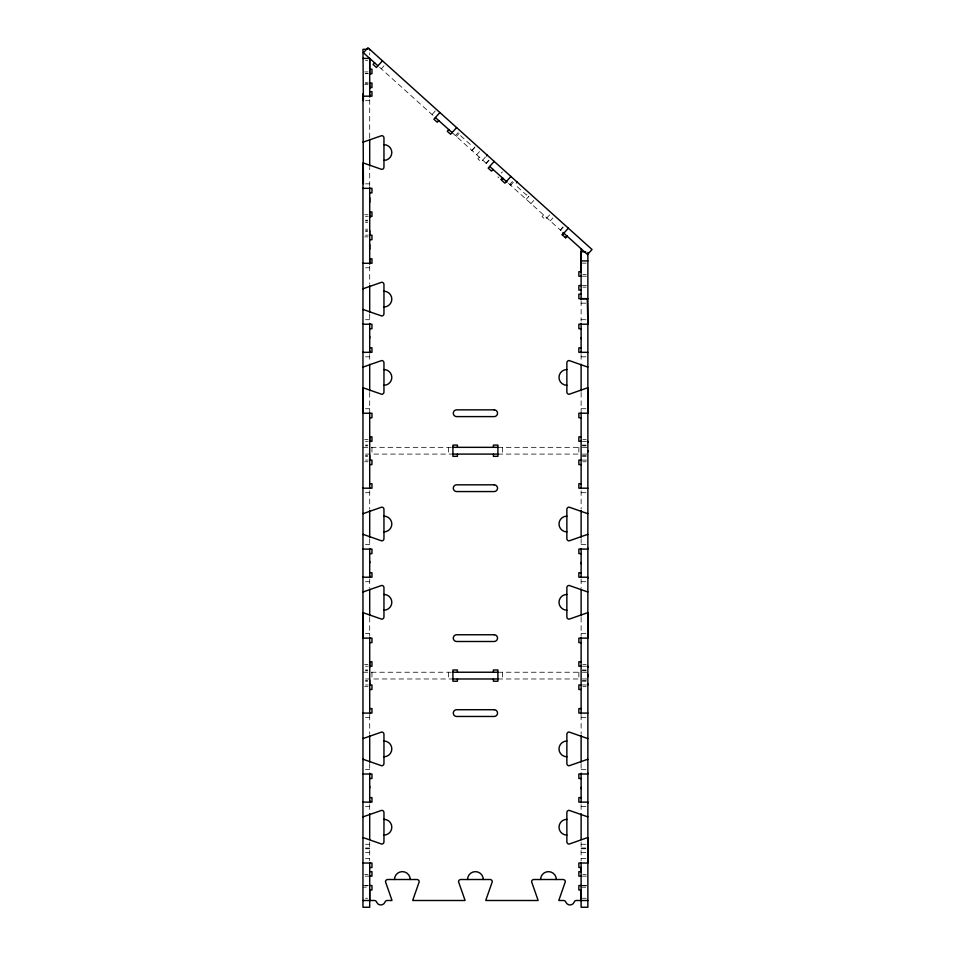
<?xml version="1.0" encoding="UTF-8"?>
<svg xmlns="http://www.w3.org/2000/svg" width="955" height="955" viewBox="0 0 955 955"><rect width="100%" height="100%" fill="white"/><g stroke="black" fill="none" stroke-linecap="round" stroke-linejoin="round"><path stroke-width="0.72" stroke-dasharray="4.78 3.58" d="M369.704 186.368L369.704 167.507M369.704 137.806L369.704 98.998M381.296 68.832L383.994 65.823M432.054 114.54L435.659 110.529M455.451 135.61L458.161 132.602M456.323 136.398L459.104 133.449M471.913 150.424L475.518 146.413M471.985 150.496L474.683 147.488M476.688 154.734L479.506 151.594M479.35 157.133L477.846 158.805L481.189 161.813L485.403 157.133M486.035 163.15L488.745 160.142M486.346 163.424L489.056 160.416M501.291 173.094L502.414 171.84M509.743 184.494L512.453 181.486M513.324 182.274L510.615 185.282L513.396 182.333M526.969 194.617L526.551 195.083L515.258 184.924M526.205 199.309L528.915 196.3L526.277 199.38M530.98 203.618L533.797 200.478M543.538 214.935L542.034 216.606L545.377 219.614L549.591 214.935M550.223 220.951L552.933 217.943M560.251 229.976L562.961 226.968M560.501 230.203L563.211 227.195M362.96 887.195L366.338 887.1M581.118 887.195L587.862 887.195M365.49 60.654L367.603 60.654M364.655 71.912L368.021 71.912M365.49 73.595L367.603 73.595M365.216 73.69L367.46 73.69M365.49 82.966L367.603 82.966M365.216 83.061L367.46 83.061M364.655 84.649L368.021 84.649M365.49 100.681L369.704 100.681M365.49 183.838L369.704 183.838M364.655 214.756L368.021 214.756M365.49 216.451L367.603 216.451M365.49 220.199L367.603 220.199M365.49 220.939L367.603 220.939M365.49 222.443L367.603 222.443M365.49 229.188L367.603 229.188M365.49 230.692L367.603 230.692M365.49 231.444L367.603 231.444M365.49 235.193L367.603 235.193M364.655 236.876L368.021 236.876M582.371 263.15L586.167 263.15M365.49 267.794L369.704 267.794M582.801 274.407L586.167 274.407M582.371 276.186L586.513 276.186M582.371 285.557L586.513 285.557M582.801 287.145L586.167 287.145M581.118 303.177L586.167 303.177M365.49 319.71L369.704 319.71M581.118 319.71L586.167 319.71M365.49 356.812L369.704 356.812M581.118 356.812L586.167 356.812M365.49 408.728L369.704 408.728M581.118 408.728L586.167 408.728M364.655 439.658L368.021 439.658M582.801 439.658L586.167 439.658M365.49 441.341L367.603 441.341M582.371 441.341L586.513 441.341M365.49 445.09L367.603 445.09M582.371 445.09L586.167 445.09M365.49 445.842L367.603 445.842M582.371 445.842L586.167 445.842M362.96 447.334L452.921 447.334M497.901 447.334L579.625 447.334M582.371 447.334L587.862 447.334M365.49 454.091L452.921 454.091M497.901 454.091L579.625 454.091M582.371 454.091L587.862 454.091M365.49 455.583L367.603 455.583M582.371 455.583L586.167 455.583M365.49 456.335L367.603 456.335M582.371 456.335L586.167 456.335M365.49 460.083L367.603 460.083M582.371 460.083L586.513 460.083M364.655 461.766L368.021 461.766M582.801 461.766L586.167 461.766M365.49 492.696L369.704 492.696M581.118 492.696L586.167 492.696M365.49 544.601L369.704 544.601M581.118 544.601L586.167 544.601M365.49 581.714L369.704 581.714M581.118 581.714L586.167 581.714M365.49 633.631L369.704 633.631M581.118 633.631L586.167 633.631M364.655 664.549L368.021 664.549M582.801 664.549L586.167 664.549M365.49 666.232L367.603 666.232M582.371 666.232L586.513 666.232M365.49 669.98L367.603 669.98M582.371 669.98L586.167 669.98M365.49 670.732L367.603 670.732M582.371 670.732L586.167 670.732M362.96 672.236L452.921 672.236M497.901 672.236L579.625 672.236M582.371 672.236L587.862 672.236M365.49 678.981L452.921 678.981M497.901 678.981L579.625 678.981M582.371 678.981L587.862 678.981M365.49 680.485L367.603 680.485M582.371 680.485L586.167 680.485M365.49 681.225L367.603 681.225M582.371 681.225L586.167 681.225M365.49 684.974L367.603 684.974M582.371 684.974L586.513 684.974M364.655 686.669L368.021 686.669M582.801 686.669L586.167 686.669M365.49 717.587L369.704 717.587M581.118 717.587L586.167 717.587M365.49 769.503L369.704 769.503M581.118 769.503L586.167 769.503M365.49 806.605L369.704 806.605M581.118 806.605L586.167 806.605M365.49 844.28L369.704 844.28M581.118 844.28L586.167 844.28M365.49 848.028L369.704 848.028M581.118 848.028L586.167 848.028M365.49 848.78L369.704 848.78M581.118 848.78L586.167 848.78M365.49 852.529L369.704 852.529M581.118 852.529L586.167 852.529M365.49 858.521L369.704 858.521M581.118 858.521L586.167 858.521M364.655 874.458L368.021 874.458M582.801 874.458L586.167 874.458M365.216 876.141L368.344 876.141M582.371 876.141L586.513 876.141M362.96 885.512L368.344 885.512M582.478 885.512L586.513 885.512M365.49 885.786L367.603 885.786M582.371 885.786L586.167 885.786M365.49 898.249L367.603 898.249M582.371 898.249L586.167 898.249M460.561 135.67L472.259 146.199M379.624 67.328L433.737 116.068M451.548 132.1L487.921 164.845M508.49 183.36L561.134 230.764M497.901 176.854L498.952 177.797M581.118 300.932L581.118 321.119M581.118 354.568L581.118 362.745M581.118 392.421L581.118 411.82M581.118 490.727L581.118 509.003M581.118 538.668L581.118 546.857M581.118 578.897L581.118 587.647M581.118 617.312L581.118 636.161M581.118 715.056L581.118 733.906M581.118 763.57L581.118 771.186M581.118 804.647L581.118 811.32M581.118 841.928L581.118 860.777M578.861 447.334L578.861 454.091M578.861 672.236L578.861 678.981M502.402 447.334L502.402 454.091M502.402 672.236L502.402 678.981M448.42 447.334L448.42 454.091M448.42 672.236L448.42 678.981M371.961 447.334L371.961 454.091M371.961 672.236L371.961 678.981M369.704 52.847L369.704 54.984M369.704 266.111L369.704 284.113M369.704 313.777L369.704 321.119M369.704 354.568L369.704 362.745M369.704 392.421L369.704 411.82M369.704 490.727L369.704 509.003M369.704 538.668L369.704 546.857M369.704 578.897L369.704 587.647M369.704 617.312L369.704 636.161M369.704 715.056L369.704 733.906M369.704 763.57L369.704 771.186M369.704 804.647L369.704 811.32M369.704 841.928L369.704 860.777"/><path stroke-width="1.43" d="M362.96 93.817L363.389 183.838M369.704 685.129L369.704 680.294M369.704 667.414L369.704 661.552M369.704 575.459L369.704 577.214L369.704 548.54M369.704 563.163L369.704 561.397M369.704 455.392L369.704 460.238M369.704 436.65L369.704 441.186M369.704 352.323L369.704 350.569M369.704 338.261L369.704 336.506M369.704 263.293L369.704 258.614M369.704 249.243L369.704 244.552M369.704 230.501L369.704 235.336M369.704 217.621L369.704 211.759M369.704 202.388L369.704 197.709M369.704 166.015L369.704 139.287M369.704 96.18L369.704 93.817M369.704 88.29L369.704 83.049M369.704 74.013L369.704 69.56M362.96 58.41L369.704 58.41L369.704 69.19L371.961 69.19L371.961 73.69L369.143 73.69M369.704 802.116L369.704 800.35M369.704 788.054L369.704 786.299M369.704 684.974L369.704 683.804M581.118 900.505L581.118 890.012L578.861 890.012L578.861 885.512L581.129 885.512M581.118 787.457L581.118 788.651M581.118 562.567L581.118 563.76M581.118 337.664L581.118 338.858M581.118 248.754L581.118 271.697L578.861 271.697L578.861 276.186L581.118 276.186M587.862 773.084L587.862 774.004L578.861 774.004L578.861 778.492L581.118 778.492M587.862 676.785L587.862 674.433M587.862 667.414L587.862 666.232M587.862 548.182L587.862 549.101L578.861 549.101L578.861 553.602L581.118 553.602M587.862 451.882L587.862 450.712M587.862 442.511L587.862 441.341M587.301 298.676L587.862 324.211L578.861 324.211L578.861 328.711L581.118 328.711M374.599 62.815L373.095 64.486L376.437 67.495L382.466 60.81M439.909 112.535L433.892 119.22L437.235 122.228L438.739 120.557M448.766 129.594L447.262 131.265L450.605 134.273L456.621 127.588M486.453 155.963L487.205 155.128M494.201 161.419L488.184 168.104L491.527 171.112L493.031 169.441M502.748 178.203L500.826 179.492M503.058 178.478L501.554 180.149L504.897 183.157L510.913 176.472M516.404 182.835L517.109 182.047M563.975 232.566L562.089 234.655L565.682 237.891L567.186 236.219M562.34 234.882L568.356 228.197M565.432 237.664L566.936 235.992M367.186 49.302L362.96 49.302L363.389 100.681M369.287 49.302L369.704 50.006M369.143 83.061L371.961 83.061L371.961 87.562L369.704 87.562M369.704 91.68L371.961 91.68L371.961 96.18L362.96 96.18M362.96 188.338L371.961 188.338L371.961 192.826L369.704 192.826M369.704 211.95L371.961 211.95L371.961 216.451L369.287 216.451M369.287 235.193L371.961 235.193L371.961 239.681L369.704 239.681M585.749 251.798L581.118 251.798L581.118 299.524M369.704 258.805L371.961 258.805L371.961 263.293L362.96 263.293M581.118 260.906L587.862 260.906M581.118 285.557L578.861 285.557L578.861 290.057L581.118 290.057M581.118 294.176L578.861 294.188L578.861 298.676L587.862 298.676M581.679 298.676L580.545 298.676M583.362 298.676L582.24 298.676M585.045 298.676L583.923 298.676M586.74 298.676L585.606 298.676M362.96 324.211L371.961 324.211L371.961 328.711L369.704 328.711M369.704 347.823L371.961 347.823L371.961 352.323L362.96 352.323M581.118 347.823L578.861 347.823L578.861 352.323L587.862 352.323M369.704 417.729L371.961 417.729L371.961 413.229L362.96 413.229L362.96 387.849A2.244 2.244 0 0 1 363.604 387.945L381.702 394.284A2.244 2.244 0 0 0 383.958 392.039L383.958 362.793A2.244 2.244 0 0 0 381.702 360.548L363.604 366.887A2.244 2.244 0 0 1 362.96 366.983M581.118 417.729L578.861 417.729L578.861 413.229L587.862 413.229L587.862 387.849A2.244 2.244 0 0 0 587.218 387.945L569.12 394.284A2.244 2.244 0 0 1 566.864 392.039L566.864 362.793A2.244 2.244 0 0 1 569.12 360.548L587.218 366.887A2.244 2.244 0 0 0 587.862 366.983M369.704 436.841L371.961 436.841L371.961 441.341L369.287 441.341M581.118 436.841L578.861 436.841L578.861 441.341L581.118 441.341M452.921 447.334L497.901 447.334M452.921 454.091L497.901 454.091M369.287 460.083L371.961 460.083L371.961 464.584L369.704 464.584M581.118 460.083L578.861 460.083L578.861 464.584L581.118 464.584M369.704 483.696L371.961 483.696L371.961 488.196L362.96 488.196M581.118 483.696L578.861 483.696L578.861 488.196L587.862 488.196M362.96 549.101L371.961 549.101L371.961 553.602L369.704 553.602M369.704 572.714L371.961 572.714L371.961 577.214L362.96 577.214M581.118 572.714L578.861 572.714L578.861 577.214L587.862 577.214L587.862 578.133M369.704 642.62L371.961 642.62L371.961 638.119L362.96 638.119L362.96 612.752A2.244 2.244 0 0 1 363.604 612.847L381.702 619.174A2.244 2.244 0 0 0 383.958 616.93L383.958 587.695A2.244 2.244 0 0 0 381.702 585.439L363.604 591.778A2.244 2.244 0 0 1 362.96 591.873M581.118 642.62L578.861 642.62L578.861 638.119L587.862 638.119L587.862 612.752A2.244 2.244 0 0 0 587.218 612.847L569.12 619.174A2.244 2.244 0 0 1 566.864 616.93L566.864 587.695A2.244 2.244 0 0 1 569.12 585.439L587.218 591.778A2.244 2.244 0 0 0 587.862 591.873M369.704 661.743L371.961 661.743L371.961 666.232L369.287 666.232M581.118 661.743L578.861 661.743L578.861 666.232L581.118 666.232M452.921 672.236L497.901 672.236M452.921 678.981L497.901 678.981M369.287 684.974L371.961 684.974L371.961 689.474L369.704 689.474M581.118 684.974L578.861 684.974L578.861 689.474L581.118 689.474M369.704 708.598L371.961 708.598L371.961 713.087L362.96 713.087M581.118 708.598L578.861 708.598L578.861 713.087L587.862 713.087M362.96 774.004L371.961 774.004L371.961 778.492L369.704 778.492M369.704 797.616L371.961 797.616L371.961 802.116L362.96 802.116M581.118 797.616L578.861 797.616L578.861 802.116L587.862 802.116L587.862 803.024M362.96 863.022L371.961 863.022L371.961 867.522L369.704 867.522M369.704 871.64L371.961 871.64L371.961 876.141L369.143 876.141M581.129 876.141L578.861 876.141L578.861 871.64L581.118 871.64L581.118 867.522L578.861 867.522L578.861 863.022L587.862 863.022L587.862 837.642A2.244 2.244 0 0 0 587.218 837.738L569.12 844.077A2.244 2.244 0 0 1 566.864 841.821L566.864 812.586A2.244 2.244 0 0 1 569.12 810.341L587.218 816.668A2.244 2.244 0 0 0 587.862 816.764M369.143 885.512L371.961 885.512L371.961 890.012L369.704 890.012L369.704 900.505L369.704 862.52M362.96 900.505L374.456 900.505A2.244 2.244 0 0 1 376.568 901.998A4.5 4.5 0 0 0 385.056 901.998A2.244 2.244 0 0 1 387.169 900.505L391.92 900.505A2.244 2.244 0 0 0 391.825 899.861L385.486 881.763A2.244 2.244 0 0 1 387.742 879.507L416.977 879.507A2.244 2.244 0 0 1 419.221 881.763L412.894 899.861A2.244 2.244 0 0 0 412.799 900.505L464.978 900.505A2.244 2.244 0 0 0 464.882 899.861L458.543 881.763A2.244 2.244 0 0 1 460.788 879.507L490.034 879.507A2.244 2.244 0 0 1 492.279 881.763L485.94 899.861A2.244 2.244 0 0 0 485.844 900.505L538.023 900.505A2.244 2.244 0 0 0 537.928 899.861L531.601 881.763A2.244 2.244 0 0 1 533.845 879.507L563.08 879.507A2.244 2.244 0 0 1 565.336 881.763L558.997 899.861A2.244 2.244 0 0 0 558.902 900.505L563.641 900.505A2.244 2.244 0 0 1 565.766 901.998A4.5 4.5 0 0 0 574.253 901.998A2.244 2.244 0 0 1 576.366 900.505L587.862 900.505M377.953 65.823L363.437 52.764L367.962 47.75L592.04 249.518L587.516 254.531L563.008 232.459M435.396 117.549L452.24 132.709M489.688 166.433L506.998 182.023M587.862 252.502L587.862 907.25L581.118 907.25L581.118 862.52M587.862 683.804L587.862 684.974M581.118 323.363L581.118 352.884M581.118 364.237L581.118 390.929M581.118 412.954L581.118 488.471M581.118 510.495L581.118 537.188M581.118 548.54L581.118 577.214M581.118 589.128L581.118 615.832M581.118 637.558L581.118 713.934M581.118 735.386L581.118 762.09M581.118 773.156L581.118 802.678M581.118 813.672L581.118 839.576M493.401 447.334L493.401 445.09L497.901 445.09L497.901 456.335L493.401 456.335L493.401 454.091M493.401 672.236L493.401 669.98L497.901 669.98L497.901 681.225L493.401 681.225L493.401 678.981M457.421 447.334L457.421 445.09L452.921 445.09L452.921 456.335L457.421 456.335L457.421 454.091M457.421 672.236L457.421 669.98L452.921 669.98L452.921 681.225L457.421 681.225L457.421 678.981M369.704 58.41L369.704 97.028M369.704 187.777L369.704 264.141M369.704 285.593L369.704 312.297M369.704 323.363L369.704 352.884M369.704 364.237L369.704 390.929M369.704 412.954L369.704 488.471M369.704 510.495L369.704 537.188M369.704 589.128L369.704 615.832M369.704 637.558L369.704 713.934M369.704 735.386L369.704 762.09M369.704 773.156L369.704 802.678M369.704 813.672L369.704 839.576M369.704 900.076L369.704 907.25L362.96 907.25L362.96 162.959A2.244 2.244 0 0 1 363.604 163.054L381.702 169.381A2.244 2.244 0 0 0 383.958 167.137L383.958 137.902A2.244 2.244 0 0 0 381.702 135.658L363.604 141.985A2.256 2.256 0 0 1 362.96 142.08M566.864 385.283A7.867 7.867 0 0 1 558.997 377.416A7.867 7.867 0 0 1 566.864 369.549M383.958 369.549A7.867 7.867 0 0 1 391.825 377.416A7.867 7.867 0 0 1 383.958 385.283M362.96 309.551A2.244 2.244 0 0 1 363.604 309.647L381.702 315.974A2.244 2.244 0 0 0 383.958 313.729L383.958 284.495A2.244 2.244 0 0 0 381.702 282.25L363.604 288.577A2.244 2.244 0 0 1 362.96 288.673M383.958 291.239A7.867 7.867 0 0 1 391.825 299.118A7.867 7.867 0 0 1 383.958 306.985M383.958 144.647A7.867 7.867 0 0 1 391.825 152.525A7.867 7.867 0 0 1 383.958 160.392M587.862 513.563A2.244 2.244 0 0 1 587.218 513.48L569.12 507.141A2.244 2.244 0 0 0 566.864 509.385L566.864 538.632A2.244 2.244 0 0 0 569.12 540.876L587.218 534.537A2.244 2.244 0 0 1 587.862 534.442M566.864 531.875A7.867 7.867 0 0 1 558.997 524.009A7.867 7.867 0 0 1 566.864 516.142M566.864 610.185A7.867 7.867 0 0 1 558.997 602.307A7.867 7.867 0 0 1 566.864 594.44M383.958 594.44A7.867 7.867 0 0 1 391.825 602.307A7.867 7.867 0 0 1 383.958 610.185M362.96 534.442A2.244 2.244 0 0 1 363.604 534.537L381.702 540.876A2.244 2.244 0 0 0 383.958 538.632L383.958 509.385A2.244 2.244 0 0 0 381.702 507.141L363.604 513.48A2.244 2.244 0 0 1 362.96 513.563M383.958 516.142A7.867 7.867 0 0 1 391.825 524.009A7.867 7.867 0 0 1 383.958 531.875M587.862 738.466A2.244 2.244 0 0 1 587.218 738.37L569.12 732.031A2.244 2.244 0 0 0 566.864 734.288L566.864 763.523A2.244 2.244 0 0 0 569.12 765.767L587.218 759.44A2.244 2.244 0 0 1 587.862 759.344M566.864 756.778A7.867 7.867 0 0 1 558.997 748.899A7.867 7.867 0 0 1 566.864 741.032M566.864 835.076A7.867 7.867 0 0 1 558.997 827.209A7.867 7.867 0 0 1 566.864 819.33M362.96 837.642A2.244 2.244 0 0 1 363.604 837.738L381.702 844.077A2.244 2.244 0 0 0 383.958 841.821L383.958 812.586A2.244 2.244 0 0 0 381.702 810.341L363.604 816.668A2.244 2.244 0 0 1 362.96 816.764M383.958 819.33A7.867 7.867 0 0 1 391.825 827.209A7.867 7.867 0 0 1 383.958 835.076M362.96 759.344A2.244 2.244 0 0 1 363.604 759.44L381.702 765.767A2.244 2.244 0 0 0 383.958 763.523L383.958 734.288A2.244 2.244 0 0 0 381.702 732.031L363.604 738.37A2.244 2.244 0 0 1 362.96 738.466M383.958 741.032A7.867 7.867 0 0 1 391.825 748.899A7.867 7.867 0 0 1 383.958 756.778M540.59 879.507A7.867 7.867 0 0 1 548.468 871.64A7.867 7.867 0 0 1 556.335 879.507M467.544 879.507A7.867 7.867 0 0 1 475.411 871.64A7.867 7.867 0 0 1 483.278 879.507M394.487 879.507A7.867 7.867 0 0 1 402.353 871.64A7.867 7.867 0 0 1 410.232 879.507M494.153 409.85L456.669 409.85A3.378 3.378 0 0 0 453.291 413.229A3.378 3.378 0 0 0 456.669 416.607L494.153 416.607A3.378 3.378 0 0 0 497.531 413.229A3.378 3.378 0 0 0 494.153 409.85M494.153 484.818L456.669 484.818A3.378 3.378 0 0 0 453.291 488.196A3.378 3.378 0 0 0 456.669 491.562L494.153 491.562A3.378 3.378 0 0 0 497.531 488.196A3.378 3.378 0 0 0 494.153 484.818M494.153 634.753L456.669 634.753A3.378 3.378 0 0 0 453.291 638.119A3.378 3.378 0 0 0 456.669 641.497L494.153 641.497A3.378 3.378 0 0 0 497.531 638.119A3.378 3.378 0 0 0 494.153 634.753M494.153 709.72L456.669 709.72A3.378 3.378 0 0 0 453.291 713.087A3.378 3.378 0 0 0 456.669 716.465L494.153 716.465A3.378 3.378 0 0 0 497.531 713.087A3.378 3.378 0 0 0 494.153 709.72"/></g></svg>
